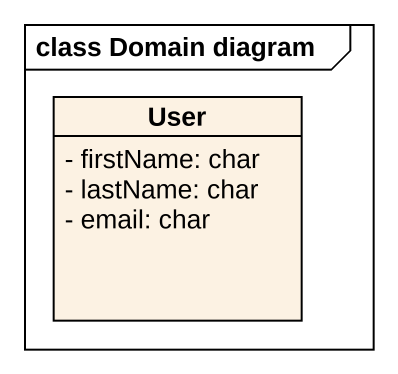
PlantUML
@startuml
mainframe class Domain diagram
hide circle
hide empty members
skinparam classAttributeIconSize 0
class User {
  - firstName: char
  - lastName: char
  - email: char
}
@enduml
